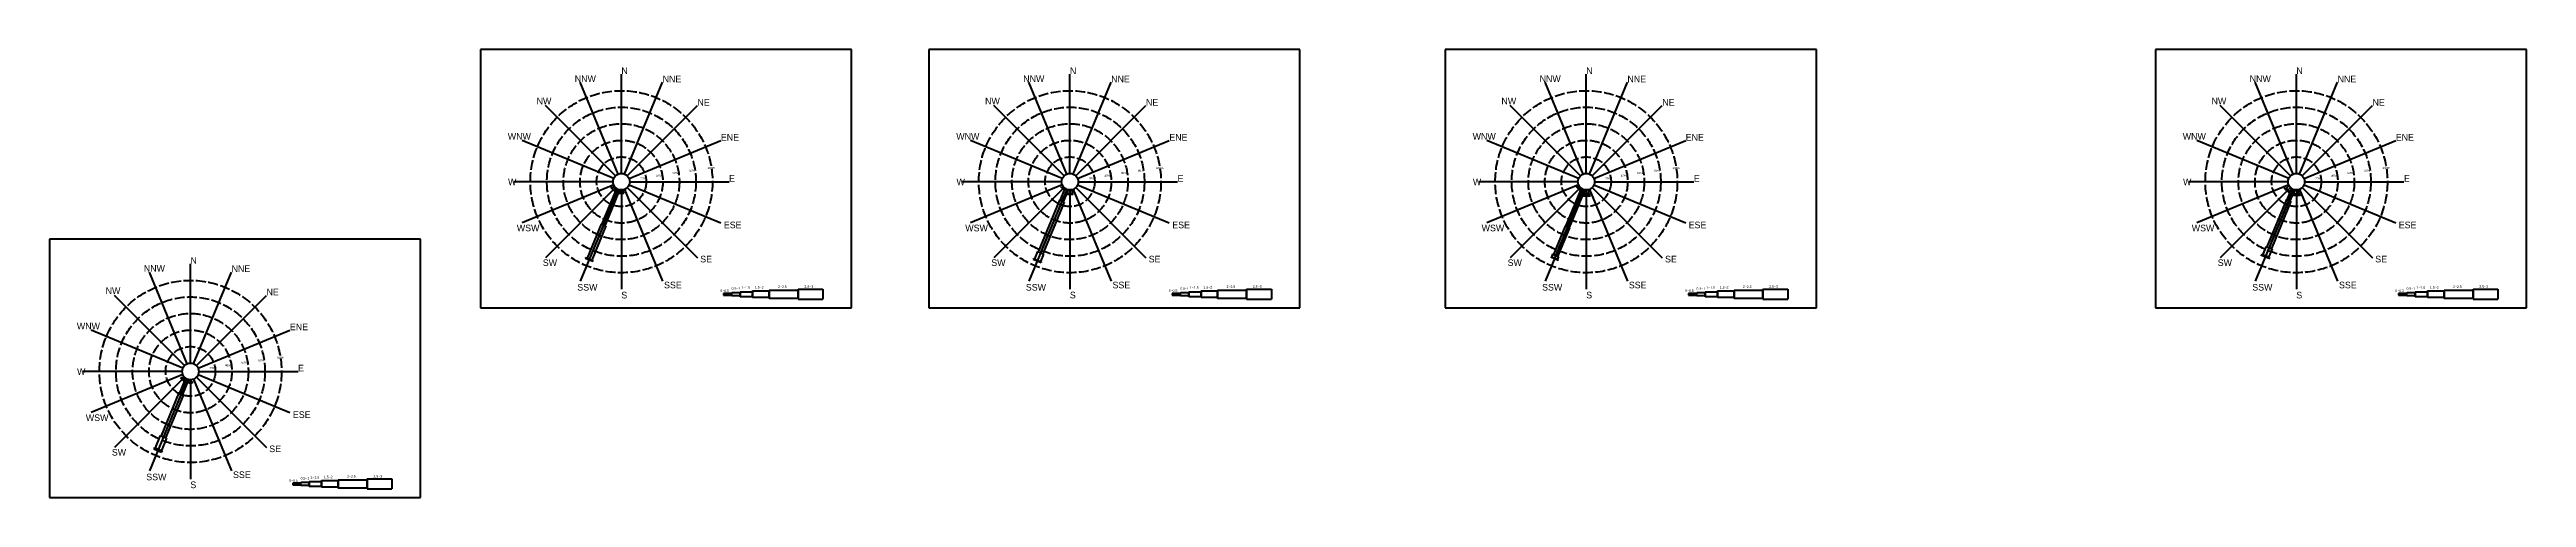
# Model space of a CAD drawing. Header units: millimetres. Extents: x -170 to 2823, y -461 to 80.
import ezdxf

# ---------------------------------------------------------------- set-up
doc = ezdxf.new("R2010")
doc.units = ezdxf.units.MM
doc.linetypes.add('ACAD_ISO02W100', pattern=[15, 12, -3])
doc.layers.add('网格', color=7, linetype='Continuous')

msp = doc.modelspace()

# ---------------------------------------------------------------- linework, layer by layer
at = {"linetype": 'Continuous', "lineweight": 100}
for p, q in [((516.9, -70.8), (471, 40.1)), ((520.7, -70), (520.7, 50)), ((524.5, -70.8), (570.5, 40.1)), ((1058.8, -70.8), (1012.9, 40.1)), ((1062.6, -70), (1062.6, 50)), ((1066.4, -70.8), (1112.4, 40.1)), ((1682.7, -70.8), (1636.7, 40.1)), ((1686.5, -70), (1686.5, 50)), ((1690.3, -70.8), (1736.2, 40.1)), ((2540.7, -70.8), (2494.8, 40.1)), ((2544.5, -70), (2544.5, 50)), ((2548.4, -70.8), (2594.3, 40.1)), ((513.6, -72.9), (428.8, 11.9)), ((527.8, -72.9), (612.6, 11.9)), ((1055.5, -72.9), (970.7, 11.9)), ((1069.7, -72.9), (1154.5, 11.9)), ((1679.4, -72.9), (1594.6, 11.9)), ((1693.6, -72.9), (1778.4, 11.9)), ((2537.5, -72.9), (2452.6, 11.9)), ((2551.6, -72.9), (2636.5, 11.9)), ((511.5, -76.2), (400.6, -30.3)), ((529.9, -76.2), (640.8, -30.3)), ((1053.4, -76.2), (942.5, -30.3)), ((1071.9, -76.2), (1182.7, -30.3)), ((1677.3, -76.2), (1566.4, -30.3)), ((1695.7, -76.2), (1806.6, -30.3)), ((2535.3, -76.2), (2424.4, -30.3)), ((2553.8, -76.2), (2664.6, -30.3)), ((510.7, -80), (390.7, -80)), ((511.5, -83.8), (400.6, -129.7)), ((513.6, -87.1), (428.8, -171.9)), ((516.9, -89.2), (471, -200.1)), ((524.5, -89.2), (570.5, -200.1)), ((527.8, -87.1), (612.6, -171.9)), ((529.9, -83.8), (640.8, -129.7)), ((530.7, -80), (650.7, -80)), ((1052.6, -80), (932.6, -80)), ((1053.4, -83.8), (942.5, -129.7)), ((1055.5, -87.1), (970.7, -171.9)), ((1058.8, -89.2), (1012.9, -200.1)), ((1066.4, -89.2), (1112.4, -200.1)), ((1069.7, -87.1), (1154.5, -171.9)), ((1071.9, -83.8), (1182.7, -129.7)), ((1072.6, -80), (1192.6, -80)), ((1676.5, -80), (1556.5, -80)), ((1677.3, -83.8), (1566.4, -129.7)), ((1679.4, -87.1), (1594.6, -171.9)), ((1682.7, -89.2), (1636.7, -200.1)), ((1690.3, -89.2), (1736.2, -200.1)), ((1693.6, -87.1), (1778.4, -171.9)), ((1695.7, -83.8), (1806.6, -129.7)), ((1696.5, -80), (1816.5, -80)), ((2534.5, -80), (2414.5, -80)), ((2535.3, -83.8), (2424.4, -129.7)), ((2537.5, -87.1), (2452.6, -171.9)), ((2540.7, -89.2), (2494.8, -200.1)), ((2548.4, -89.2), (2594.3, -200.1)), ((2551.6, -87.1), (2636.5, -171.9)), ((2553.8, -83.8), (2664.6, -129.7)), ((2554.5, -80), (2674.5, -80)), ((520.7, -90), (520.7, -210)), ((1062.6, -90), (1062.6, -210)), ((1686.5, -90), (1686.5, -210)), ((2544.5, -90), (2544.5, -210)), ((0, -299.2), (0, -179.2)), ((-3.8, -300), (-49.7, -189.1)), ((3.8, -300), (49.7, -189.1)), ((-7.1, -302.1), (-91.9, -217.3)), ((7.1, -302.1), (91.9, -217.3)), ((644.2, -214.9), (644.2, -216.9)), ((654.2, -214.9), (644.2, -214.9)), ((644.2, -216.9), (654.2, -216.9)), ((654.2, -217.9), (654.2, -213.9)), ((654.2, -213.9), (664.2, -213.9)), ((654.2, -216.9), (654.2, -214.9)), ((664.2, -217.9), (654.2, -217.9)), ((664.2, -218.9), (664.2, -212.9)), ((664.2, -212.9), (679.2, -212.9)), ((664.2, -213.9), (664.2, -217.9)), ((679.2, -218.9), (664.2, -218.9)), ((679.2, -219.9), (679.2, -211.9)), ((679.2, -211.9), (699.2, -211.9)), ((679.2, -212.9), (679.2, -218.9)), ((699.2, -219.9), (679.2, -219.9)), ((699.2, -220.9), (699.2, -210.9)), ((699.2, -210.9), (734.2, -210.9)), ((699.2, -211.9), (699.2, -219.9)), ((734.2, -220.9), (699.2, -220.9)), ((734.2, -210.9), (734.2, -220.9)), ((1186.1, -214.9), (1186.1, -216.9)), ((1196.1, -214.9), (1186.1, -214.9)), ((1186.1, -216.9), (1196.1, -216.9)), ((1196.1, -217.9), (1196.1, -213.9)), ((1196.1, -213.9), (1206.1, -213.9)), ((1196.1, -216.9), (1196.1, -214.9)), ((1206.1, -217.9), (1196.1, -217.9)), ((1206.1, -218.9), (1206.1, -212.9)), ((1206.1, -212.9), (1221.1, -212.9)), ((1206.1, -213.9), (1206.1, -217.9)), ((1221.1, -218.9), (1206.1, -218.9)), ((1221.1, -219.9), (1221.1, -211.9)), ((1221.1, -211.9), (1241.1, -211.9)), ((1221.1, -212.9), (1221.1, -218.9)), ((1241.1, -219.9), (1221.1, -219.9)), ((1241.1, -220.9), (1241.1, -210.9)), ((1241.1, -210.9), (1276.1, -210.9)), ((1241.1, -211.9), (1241.1, -219.9)), ((1276.1, -220.9), (1241.1, -220.9)), ((1276.1, -210.9), (1276.1, -220.9)), ((1810, -214.9), (1810, -216.9)), ((1820, -214.9), (1810, -214.9)), ((1810, -216.9), (1820, -216.9)), ((1820, -217.9), (1820, -213.9)), ((1820, -213.9), (1830, -213.9)), ((1820, -216.9), (1820, -214.9)), ((1830, -217.9), (1820, -217.9)), ((1830, -218.9), (1830, -212.9)), ((1830, -212.9), (1845, -212.9)), ((1830, -213.9), (1830, -217.9)), ((1845, -218.9), (1830, -218.9)), ((1845, -219.9), (1845, -211.9)), ((1845, -211.9), (1865, -211.9)), ((1845, -212.9), (1845, -218.9)), ((1865, -219.9), (1845, -219.9)), ((1865, -220.9), (1865, -210.9)), ((1865, -210.9), (1900, -210.9)), ((1865, -211.9), (1865, -219.9)), ((1900, -220.9), (1865, -220.9)), ((1900, -210.9), (1900, -220.9)), ((2668, -214.9), (2668, -216.9)), ((2678, -214.9), (2668, -214.9)), ((2668, -216.9), (2678, -216.9)), ((2678, -217.9), (2678, -213.9)), ((2678, -213.9), (2688, -213.9)), ((2678, -216.9), (2678, -214.9)), ((2688, -217.9), (2678, -217.9)), ((2688, -218.9), (2688, -212.9)), ((2688, -212.9), (2703, -212.9)), ((2688, -213.9), (2688, -217.9)), ((2703, -218.9), (2688, -218.9)), ((2703, -219.9), (2703, -211.9)), ((2703, -211.9), (2723, -211.9)), ((2703, -212.9), (2703, -218.9)), ((2723, -219.9), (2703, -219.9)), ((2723, -220.9), (2723, -210.9)), ((2723, -210.9), (2758, -210.9)), ((2723, -211.9), (2723, -219.9)), ((2758, -220.9), (2723, -220.9)), ((2758, -210.9), (2758, -220.9)), ((-9.2, -305.4), (-120.1, -259.4)), ((9.2, -305.4), (120.1, -259.4)), ((-10, -309.2), (-130, -309.2)), ((-9.2, -313), (-120.1, -358.9)), ((-7.1, -316.3), (-91.9, -401.1)), ((-3.8, -318.4), (-49.7, -429.3)), ((0, -319.2), (0, -439.2)), ((3.8, -318.4), (49.7, -429.3)), ((7.1, -316.3), (91.9, -401.1)), ((9.2, -313), (120.1, -358.9)), ((10, -309.2), (130, -309.2)), ((123.5, -444.1), (123.5, -446.1)), ((133.5, -444.1), (123.5, -444.1)), ((123.5, -446.1), (133.5, -446.1)), ((133.5, -447.1), (133.5, -443.1)), ((133.5, -443.1), (143.5, -443.1)), ((133.5, -446.1), (133.5, -444.1)), ((143.5, -447.1), (133.5, -447.1)), ((143.5, -448.1), (143.5, -442.1)), ((143.5, -442.1), (158.5, -442.1)), ((143.5, -443.1), (143.5, -447.1)), ((158.5, -448.1), (143.5, -448.1)), ((158.5, -449.1), (158.5, -441.1)), ((158.5, -441.1), (178.5, -441.1)), ((158.5, -442.1), (158.5, -448.1)), ((178.5, -450.1), (178.5, -440.1)), ((178.5, -440.1), (213.5, -440.1)), ((178.5, -441.1), (178.5, -449.1)), ((213.5, -440.1), (213.5, -450.1)), ((178.5, -449.1), (158.5, -449.1)), ((213.5, -450.1), (178.5, -450.1))]:
    msp.add_line(p, q, dxfattribs=at)
at = {"linetype": 'ACAD_ISO02W100', "lineweight": 100}
for centre in [(520.7, -80), (1062.6, -80), (1686.5, -80), (2544.5, -80), (0, -309.2)]:
    msp.add_circle(centre, 30, dxfattribs=at)
at = {"layer": '网格', "lineweight": 140}
for p, q in [((350.4, 79.7), (350.4, -232.3)), ((798.7, 79.7), (350.4, 79.7)), ((798.7, -232.3), (798.7, 79.7)), ((892.3, 79.7), (892.3, -232.3)), ((1340.6, 79.7), (892.3, 79.7)), ((1340.6, -232.3), (1340.6, 79.7)), ((1516.2, 79.7), (1516.2, -232.3)), ((1964.5, 79.7), (1516.2, 79.7)), ((1964.5, -232.3), (1964.5, 79.7)), ((2374.2, 79.7), (2374.2, -232.3)), ((2822.5, 79.7), (2374.2, 79.7)), ((2822.5, -232.3), (2822.5, 79.7)), ((516.9, -89.2), (502.9, -123.1)), ((507.9, -87.1), (508.1, -87)), ((513.6, -92.8), (507.9, -87.1)), ((508.1, -87), (513.7, -92.7)), ((508.8, -87.7), (510.5, -85.9)), ((513, -92), (508.8, -87.7)), ((510.5, -85.9), (514.8, -90.2)), ((512.6, -88.1), (510.9, -89.8)), ((511.2, -86.6), (512.4, -85.5)), ((511.2, -86.6), (514.1, -89.5)), ((513.6, -87.1), (512.6, -88.1)), ((514.1, -89.5), (515.2, -88.3)), ((1052, -86.4), (1052.2, -86.2)), ((1056.3, -90.6), (1052, -86.4)), ((1052.2, -86.2), (1056.4, -90.5)), ((1052.9, -86.9), (1054.1, -85.7)), ((1055.8, -89.9), (1052.9, -86.9)), ((1054.1, -85.7), (1056.9, -88.6)), ((1054.3, -88.3), (1054.1, -88.5)), ((1055.5, -87.1), (1054.3, -88.3)), ((1054.8, -86.4), (1054.9, -86.3)), ((1056.2, -87.8), (1054.8, -86.4)), ((1055.5, -87.1), (1055.5, -87.1)), ((1056.9, -88.6), (1055.8, -89.9)), ((1056.2, -87.8), (1056.3, -87.7)), ((1662, -133.8), (1680.5, -89.3)), ((1674, -85.4), (1674.1, -85.3)), ((1681.1, -92.4), (1674, -85.4)), ((1674.1, -85.3), (1681.2, -92.4)), ((1674.8, -86), (1676, -84.9)), ((1680.5, -91.7), (1674.8, -86)), ((1676, -84.9), (1681.6, -90.5)), ((1676.7, -85.6), (1677.6, -84.6)), ((1680.9, -89.8), (1676.7, -85.6)), ((1677.7, -88.8), (1677.6, -88.9)), ((1678.8, -87.7), (1677.7, -88.8)), ((1679.4, -87.1), (1678.8, -87.7)), ((1680.5, -89.3), (1684.2, -90.8)), ((1680.9, -89.8), (1681.9, -88.9)), ((1681.4, -89.7), (1681.8, -88.8)), ((1681.4, -89.7), (1683.2, -90.5)), ((1682.7, -89.2), (1682.3, -90.1)), ((1683.2, -90.5), (1683.6, -89.6)), ((1683.5, -94.4), (1683.5, -89.5)), ((1689.5, -94.4), (1689.5, -89.5)), ((2529.8, -87.7), (2529.8, -87.6)), ((2529.8, -87.6), (2536.9, -94.7)), ((2536.8, -94.8), (2529.8, -87.7)), ((2530.5, -88.3), (2531.7, -87.1)), ((2536.2, -94), (2530.5, -88.3)), ((2531.7, -87.1), (2537.4, -92.8)), ((2532.4, -87.8), (2535.3, -85)), ((2536.7, -92.1), (2532.4, -87.8)), ((2537.4, -87.1), (2534.6, -90)), ((2535.3, -85), (2539.5, -89.3)), ((2536, -85.7), (2536.2, -85.5)), ((2538.8, -88.6), (2536, -85.7)), ((2539.5, -89.3), (2536.7, -92.1)), ((2537.5, -87.1), (2537.4, -87.1)), ((2538.8, -88.6), (2539, -88.3)), ((2540.7, -89.2), (2539.1, -93.2)), ((510.9, -89.8), (510.7, -90)), ((514.8, -90.2), (513, -92)), ((513.7, -92.7), (513.6, -92.8)), ((517.7, -94), (517.7, -92.1)), ((523.7, -92.1), (517.7, -92.1)), ((517.7, -94), (523.7, -94)), ((518.7, -92.1), (518.7, -89.8)), ((518.7, -92.1), (522.7, -92.1)), ((520.7, -90), (520.7, -92.1)), ((520.7, -92.1), (520.7, -94)), ((522.7, -92.1), (522.7, -89.8)), ((523.7, -94), (523.7, -92.1)), ((1056.7, -94.3), (1030.8, -156.8)), ((1051, -102.8), (1054.7, -104.3)), ((1056.4, -90.5), (1056.3, -90.6)), ((1066.6, -94.6), (1058.6, -94.6)), ((1058.6, -94.6), (1058.6, -95.2)), ((1058.6, -95.2), (1066.6, -95.2)), ((1065.6, -90.7), (1059.6, -90.7)), ((1059.6, -90.7), (1059.6, -94.6)), ((1059.6, -94.6), (1065.6, -94.6)), ((1061.6, -90.7), (1061.6, -89.9)), ((1061.6, -90.7), (1063.6, -90.7)), ((1062.6, -90), (1062.6, -90.7)), ((1062.6, -90.7), (1062.6, -94.6)), ((1062.6, -94.6), (1062.6, -95.2)), ((1063.6, -90.7), (1063.6, -89.9)), ((1065.6, -94.6), (1065.6, -90.7)), ((1066.6, -95.2), (1066.6, -94.6)), ((1682.3, -90.1), (1663.9, -134.6)), ((1684.2, -90.8), (1665.7, -135.4)), ((1681.6, -90.5), (1680.5, -91.7)), ((1681.2, -92.4), (1681.1, -92.4)), ((1691.5, -96.9), (1681.5, -96.9)), ((1681.5, -96.9), (1681.5, -97)), ((1681.5, -97), (1691.5, -97)), ((1690.5, -94.4), (1682.5, -94.4)), ((1682.5, -94.4), (1682.5, -96.9)), ((1682.5, -96.9), (1690.5, -96.9)), ((1683.5, -94.4), (1689.5, -94.4)), ((1686.5, -90), (1686.5, -94.4)), ((1686.5, -94.4), (1686.5, -96.9)), ((1686.5, -96.9), (1686.5, -97)), ((1690.5, -96.9), (1690.5, -94.4)), ((1691.5, -97), (1691.5, -96.9)), ((2539.1, -93.2), (2515.4, -150.4)), ((2533.4, -91.2), (2533.3, -91.2)), ((2534.6, -90), (2533.4, -91.2)), ((2533.4, -101.7), (2537.1, -103.2)), ((2537.4, -92.8), (2536.2, -94)), ((2536.9, -94.7), (2536.8, -94.8)), ((2549.5, -96), (2539.5, -96)), ((2539.5, -96), (2539.5, -96.1)), ((2539.5, -96.1), (2549.5, -96.1)), ((2548.5, -95.1), (2540.5, -95.1)), ((2540.5, -95.1), (2540.5, -96)), ((2540.5, -96), (2548.5, -96)), ((2547.5, -91), (2541.5, -91)), ((2541.5, -91), (2541.5, -95.1)), ((2541.5, -95.1), (2547.5, -95.1)), ((2542.5, -91), (2542.5, -89.8)), ((2546.5, -91), (2542.5, -91)), ((2544.5, -90), (2544.5, -91)), ((2544.5, -91), (2544.5, -95.1)), ((2544.5, -95.1), (2544.5, -96)), ((2544.5, -96), (2544.5, -96.1)), ((2546.5, -91), (2546.5, -89.8)), ((2547.5, -95.1), (2547.5, -91)), ((2548.5, -96), (2548.5, -95.1)), ((2549.5, -96.1), (2549.5, -96)), ((-170.3, -149.5), (-170.3, -461.4)), ((278, -149.5), (-170.3, -149.5)), ((278, -461.4), (278, -149.5)), ((502.9, -123.1), (485.8, -164.3)), ((501.8, -133.4), (496.3, -131.1)), ((1034, -149.1), (1028.4, -162.7)), ((1661.1, -133.5), (1646.8, -168.1)), ((1663.9, -134.6), (1649.5, -169.2)), ((1657.9, -149.1), (1652.2, -162.7)), ((1652.3, -170.4), (1666.6, -135.7)), ((1668, -124.5), (1653.7, -159.2)), ((1666.6, -135.7), (1661.1, -133.5)), ((1662, -133.8), (1665.7, -135.4)), ((2515.9, -149.1), (2510.3, -162.7)), ((477.4, -171.6), (477.1, -172.2)), ((477.1, -172.2), (486.3, -176.1)), ((477.4, -171.6), (486.6, -175.4)), ((479.2, -172.3), (484.8, -174.6)), ((485.8, -164.3), (485.5, -164.9)), ((486.6, -175.4), (486.3, -176.1)), ((1018.8, -172.8), (1018.4, -173.6)), ((1018.4, -173.6), (1027.7, -177.4)), ((1018.8, -172.8), (1028, -176.6)), ((1023.3, -164.5), (1019.7, -173.2)), ((1019.7, -173.2), (1027.1, -176.2)), ((1023.3, -164.5), (1030.7, -167.5)), ((1027.2, -165.5), (1026.9, -166.3)), ((1030.7, -167.5), (1027.1, -176.2)), ((1030.8, -156.8), (1027.2, -165.5)), ((1027.9, -163.8), (1027.2, -165.6)), ((1028, -176.6), (1027.7, -177.4)), ((1028.4, -162.7), (1027.9, -163.8)), ((1652.8, -174.5), (1643.5, -170.7)), ((1643.5, -170.7), (1643.5, -170.8)), ((1643.5, -170.8), (1652.7, -174.6)), ((1645.8, -167.7), (1644.5, -171)), ((1644.5, -171), (1651.8, -174.1)), ((1653.2, -170.8), (1645.8, -167.7)), ((1646.8, -168.1), (1652.3, -170.4)), ((1649.5, -169.2), (1648.1, -172.6)), ((1648.1, -172.6), (1648.1, -172.7)), ((1651.8, -163.8), (1651.7, -163.9)), ((1651.8, -174.1), (1653.2, -170.8)), ((1653.7, -159.2), (1652.3, -162.5)), ((1652.7, -174.6), (1652.8, -174.5)), ((2512.6, -172.8), (2501.5, -168.2)), ((2501.5, -168.2), (2501.5, -168.3)), ((2501.5, -168.3), (2512.5, -172.9)), ((2502.7, -167.9), (2502.4, -168.6)), ((2502.4, -168.6), (2511.7, -172.5)), ((2512, -171.7), (2502.7, -167.9)), ((2507.9, -158.1), (2503.6, -168.3)), ((2503.6, -168.3), (2511, -171.3)), ((2507.9, -158.1), (2515.2, -161.2)), ((2508.8, -158.5), (2514.3, -160.8)), ((2509.8, -163.8), (2509.1, -165.6)), ((2510.3, -162.7), (2509.8, -163.8)), ((2510.9, -161.3), (2510.8, -161.4)), ((2511.2, -160.6), (2510.9, -161.3)), ((2515.2, -161.2), (2511, -171.3)), ((2515.4, -150.4), (2511.2, -160.6)), ((2512, -171.7), (2511.7, -172.5)), ((2512.5, -172.9), (2512.6, -172.8)), ((350.4, -232.3), (798.7, -232.3)), ((892.3, -232.3), (1340.6, -232.3)), ((1516.2, -232.3), (1964.5, -232.3)), ((2374.2, -232.3), (2822.5, -232.3)), ((-12, -316.9), (-12.1, -317)), ((-12.1, -317), (-7.8, -321.3)), ((-7.7, -321.1), (-12, -316.9)), ((-11.2, -317.6), (-9.5, -315.8)), ((-8.4, -320.4), (-11.2, -317.6)), ((-9.8, -319), (-10, -319.2)), ((-9.5, -315.8), (-6.6, -318.7)), ((-8.8, -316.5), (-7.7, -315.5)), ((-8.8, -316.5), (-7.4, -318)), ((-6.6, -318.7), (-8.4, -320.4)), ((-7.1, -316.3), (-8.1, -317.3)), ((-7.8, -321.3), (-7.7, -321.1)), ((-7.4, -318), (-6.3, -316.9)), ((-6, -318.5), (-2.3, -320)), ((-5.1, -318.9), (-4.7, -318)), ((-3.2, -319.6), (-5.1, -318.9)), ((-3.2, -319.6), (-2.9, -318.8)), ((-2, -321.3), (2, -321.3)), ((-2, -323.2), (-2, -321.3)), ((2, -323.2), (-2, -323.2)), ((-1, -319.1), (-1, -321.3)), ((-1, -321.3), (1, -321.3)), ((1, -321.3), (1, -319.1)), ((2, -321.3), (2, -323.2)), ((-36.5, -386.8), (-42.6, -401.5)), ((-36.5, -386.8), (-29.1, -389.9)), ((-43.5, -401.1), (-44.2, -402.9)), ((-44.2, -402.9), (-35, -406.7)), ((-43.5, -401.1), (-34.3, -405)), ((-34.7, -393), (-35.4, -394.7)), ((-29.1, -389.9), (-35.2, -404.6)), ((-34.3, -405), (-35, -406.7)), ((-34.3, -391.9), (-34.7, -393)), ((-170.3, -461.4), (278, -461.4))]:
    msp.add_line(p, q, dxfattribs=at)
at = {"layer": '网格', "lineweight": 100}
for p, q in [((497.2, -131.5), (515.1, -88.3)), ((1051, -102.8), (1057, -88.3)), ((2533.4, -101.7), (2538.9, -88.3)), ((513.4, -97.7), (492.1, -149.1)), ((500.9, -133.1), (518.8, -89.8)), ((1050.1, -102.4), (1024.2, -164.9)), ((1055.6, -104.7), (1029.8, -167.2)), ((1055.3, -97.7), (1034, -149.1)), ((1050.1, -102.4), (1055.6, -104.7)), ((1054.7, -104.3), (1060.7, -89.8)), ((2532.5, -101.3), (2508.8, -158.5)), ((2538, -103.6), (2514.3, -160.8)), ((2537.2, -97.7), (2515.9, -149.1)), ((2532.5, -101.3), (2538, -103.6)), ((2537.1, -103.2), (2542.6, -89.8)), ((496.3, -131.1), (479.2, -172.3)), ((501.8, -133.4), (484.8, -174.6)), ((734.2, -221.9), (734.2, -209.9)), ((734.2, -209.9), (764.2, -209.9)), ((734.2, -221.9), (764.2, -221.9)), ((764.2, -209.9), (764.2, -221.9)), ((1276.1, -221.9), (1276.1, -209.9)), ((1276.1, -209.9), (1306.1, -209.9)), ((1276.1, -221.9), (1306.1, -221.9)), ((1306.1, -209.9), (1306.1, -221.9)), ((1900, -221.9), (1900, -209.9)), ((1900, -209.9), (1930, -209.9)), ((1900, -221.9), (1930, -221.9)), ((1930, -209.9), (1930, -221.9)), ((2758, -221.9), (2758, -209.9)), ((2758, -209.9), (2788, -209.9)), ((2758, -221.9), (2788, -221.9)), ((2788, -209.9), (2788, -221.9)), ((-7.3, -326.9), (-28.6, -378.3)), ((-13.4, -336.2), (-6, -318.5)), ((-9.7, -337.8), (-2.3, -320)), ((-14.3, -335.9), (-35.6, -387.2)), ((-8.7, -338.1), (-30, -389.5)), ((-14.3, -335.9), (-8.7, -338.1)), ((213.5, -451.1), (213.5, -439.1)), ((213.5, -439.1), (243.5, -439.1)), ((243.5, -439.1), (243.5, -451.1)), ((213.5, -451.1), (243.5, -451.1))]:
    msp.add_line(p, q, dxfattribs=at)
at = {"layer": '网格', "linetype": 'ACAD_ISO02W100', "lineweight": 100}
for centre, radius in [((520.7, -80), 110), ((1062.6, -80), 110), ((1686.5, -80), 110), ((2544.5, -80), 110), ((520.7, -80), 90), ((1062.6, -80), 90), ((1686.5, -80), 90), ((2544.5, -80), 90), ((520.7, -80), 70), ((1062.6, -80), 70), ((1686.5, -80), 70), ((2544.5, -80), 70), ((520.7, -80), 50), ((1062.6, -80), 50), ((1686.5, -80), 50), ((2544.5, -80), 50), ((0, -309.2), 110), ((0, -309.2), 90), ((0, -309.2), 70), ((0, -309.2), 50)]:
    msp.add_circle(centre, radius, dxfattribs=at)
at = {"layer": '网格', "linetype": 'ByBlock', "lineweight": 200}
for centre in [(520.7, -80), (1062.6, -80), (1686.5, -80), (2544.5, -80), (0, -309.2)]:
    msp.add_circle(centre, 10, dxfattribs=at)

# ---------------------------------------------------------------- texts
at = {"layer": '网格', "lineweight": 140}
for s, height, p in [('NNW', 8, (464.3, 40.4)), ('N', 8, (520.7, 50)), ('NNE', 8, (570.5, 40.1)), ('NNW', 8, (1006.2, 40.4)), ('N', 8, (1062.6, 50)), ('NNE', 8, (1112.4, 40.1)), ('NNW', 8, (1630.1, 40.4)), ('N', 8, (1686.5, 50)), ('NNE', 8, (1736.2, 40.1)), ('NNW', 8, (2488.1, 40.4)), ('N', 8, (2544.5, 50)), ('NNE', 8, (2594.3, 40.1)), ('NW', 8, (418.2, 13.4)), ('NE', 8, (612.6, 11.9)), ('NW', 8, (960.1, 13.4)), ('NE', 8, (1154.5, 11.9)), ('NW', 8, (1584, 13.4)), ('NE', 8, (1778.4, 11.9)), ('NW', 8, (2442, 13.4)), ('NE', 8, (2636.5, 11.9)), ('WNW', 8, (383.4, -29.2)), ('ENE', 8, (640.8, -30.3)), ('WNW', 8, (925.3, -29.2)), ('ENE', 8, (1182.7, -30.3)), ('WNW', 8, (1549.2, -29.2)), ('ENE', 8, (1806.6, -30.3)), ('WNW', 8, (2407.2, -29.2)), ('ENE', 8, (2664.6, -30.3)), ('W', 8, (383.7, -84.2)), ('E', 8, (650.7, -80)), ('W', 8, (925.6, -84.2)), ('E', 8, (1192.6, -80)), ('W', 8, (1549.5, -84.2)), ('E', 8, (1816.5, -80)), ('W', 8, (2407.6, -84.2)), ('E', 8, (2674.5, -80)), ('WSW', 8, (394.3, -139.9)), ('ESE', 8, (644.4, -136.2)), ('WSW', 8, (936.2, -139.9)), ('ESE', 8, (1186.3, -136.2)), ('WSW', 8, (1560.1, -139.9)), ('ESE', 8, (1810.2, -136.2)), ('WSW', 8, (2418.1, -139.9)), ('ESE', 8, (2668.2, -136.2)), ('N', 8, (0, -179.2)), ('SW', 8, (425.7, -181.8)), ('SE', 8, (615.9, -177.5)), ('SW', 8, (967.6, -181.8)), ('SE', 8, (1157.8, -177.5)), ('SW', 8, (1591.5, -181.8)), ('SE', 8, (1781.7, -177.5)), ('SW', 8, (2449.5, -181.8)), ('SE', 8, (2639.8, -177.5)), ('NW', 8, (-102.5, -215.7)), ('NNW', 8, (-56.4, -188.7)), ('NNE', 8, (49.7, -189.1)), ('NE', 8, (91.9, -217.3)), ('SSW', 8, (467.4, -211.5)), ('SSE', 8, (572.2, -208.8)), ('0.5~1', 3, (653.8, -210.6)), ('1~1.5', 3, (665.7, -209.4)), ('1.5~2', 3, (682, -209.1)), ('2~2.5', 3, (710, -208.3)), ('2.5~3', 3, (741.8, -208.2)), ('SSW', 8, (1009.3, -211.5)), ('SSE', 8, (1114.1, -208.8)), ('0.5~1', 3, (1195.7, -210.6)), ('1~1.5', 3, (1207.6, -209.4)), ('1.5~2', 3, (1223.9, -209.1)), ('2~2.5', 3, (1251.9, -208.3)), ('2.5~3', 3, (1283.7, -208.2)), ('SSW', 8, (1633.1, -211.5)), ('SSE', 8, (1737.9, -208.8)), ('0.5~1', 3, (1819.6, -210.6)), ('1~1.5', 3, (1831.5, -209.4)), ('1.5~2', 3, (1847.8, -209.1)), ('2~2.5', 3, (1875.7, -208.3)), ('2.5~3', 3, (1907.6, -208.2)), ('SSW', 8, (2491.2, -211.5)), ('SSE', 8, (2596, -208.8)), ('0.5~1', 3, (2677.6, -210.6)), ('1~1.5', 3, (2689.6, -209.4)), ('1.5~2', 3, (2705.9, -209.1)), ('2~2.5', 3, (2733.8, -208.3)), ('2.5~3', 3, (2765.6, -208.2)), ('S', 8, (520.6, -221)), ('0~0.5', 3, (640.1, -213.2)), ('S', 8, (1062.5, -221)), ('0~0.5', 3, (1182, -213.2)), ('S', 8, (1686.4, -221)), ('0~0.5', 3, (1805.8, -213.2)), ('S', 8, (2544.4, -221)), ('0~0.5', 3, (2663.9, -213.2)), ('WNW', 8, (-137.3, -258.4)), ('ENE', 8, (120.1, -259.4)), ('W', 8, (-137, -313.4)), ('E', 8, (130, -309.2)), ('ESE', 8, (123.7, -365.4)), ('WSW', 8, (-126.4, -369.1)), ('SW', 8, (-95, -410.9)), ('SE', 8, (95.2, -406.7)), ('SSW', 8, (-53.4, -440.7)), ('S', 8, (-0.1, -450.2)), ('SSE', 8, (51.4, -438)), ('0~0.5', 3, (119.4, -442.4)), ('0.5~1', 3, (133.1, -439.8)), ('1~1.5', 3, (145, -438.6)), ('1.5~2', 3, (161.3, -438.3)), ('2~2.5', 3, (189.2, -437.5)), ('2.5~3', 3, (221.1, -437.4))]:
    msp.add_text(s, height=height, dxfattribs=at).set_placement(p)
at = {"layer": '网格', "linetype": 'ACAD_ISO02W100', "lineweight": 100, "char_height": 2.5, "attachment_point": 1}
for s, insert in [('20%', (543.7, -74.7)), ('40%', (562.4, -71.5)), ('60%', (582.3, -68.1)), ('80%', (602.9, -65.3)), ('100%', (624.8, -62.2)), ('20%', (1085.6, -74.7)), ('40%', (1104.3, -71.5)), ('60%', (1124.3, -68.1)), ('80%', (1144.8, -65.3)), ('100%', (1166.7, -62.2)), ('20%', (1709.5, -74.7)), ('40%', (1728.2, -71.5)), ('60%', (1748.1, -68.1)), ('80%', (1768.6, -65.3)), ('100%', (1790.6, -62.2)), ('20%', (2567.6, -74.7)), ('40%', (2586.3, -71.5)), ('60%', (2606.2, -68.1)), ('80%', (2626.7, -65.3)), ('100%', (2648.6, -62.2)), ('60%', (61.6, -297.3)), ('80%', (82.1, -294.5)), ('100%', (104.1, -291.4)), ('20%', (23, -303.9)), ('40%', (41.7, -300.6))]:
    msp.add_mtext_dynamic_manual_height_columns(s, width=8.688, gutter_width=12.5, heights=[0], dxfattribs=dict(at, insert=insert))

doc.saveas('drawing.dxf')
